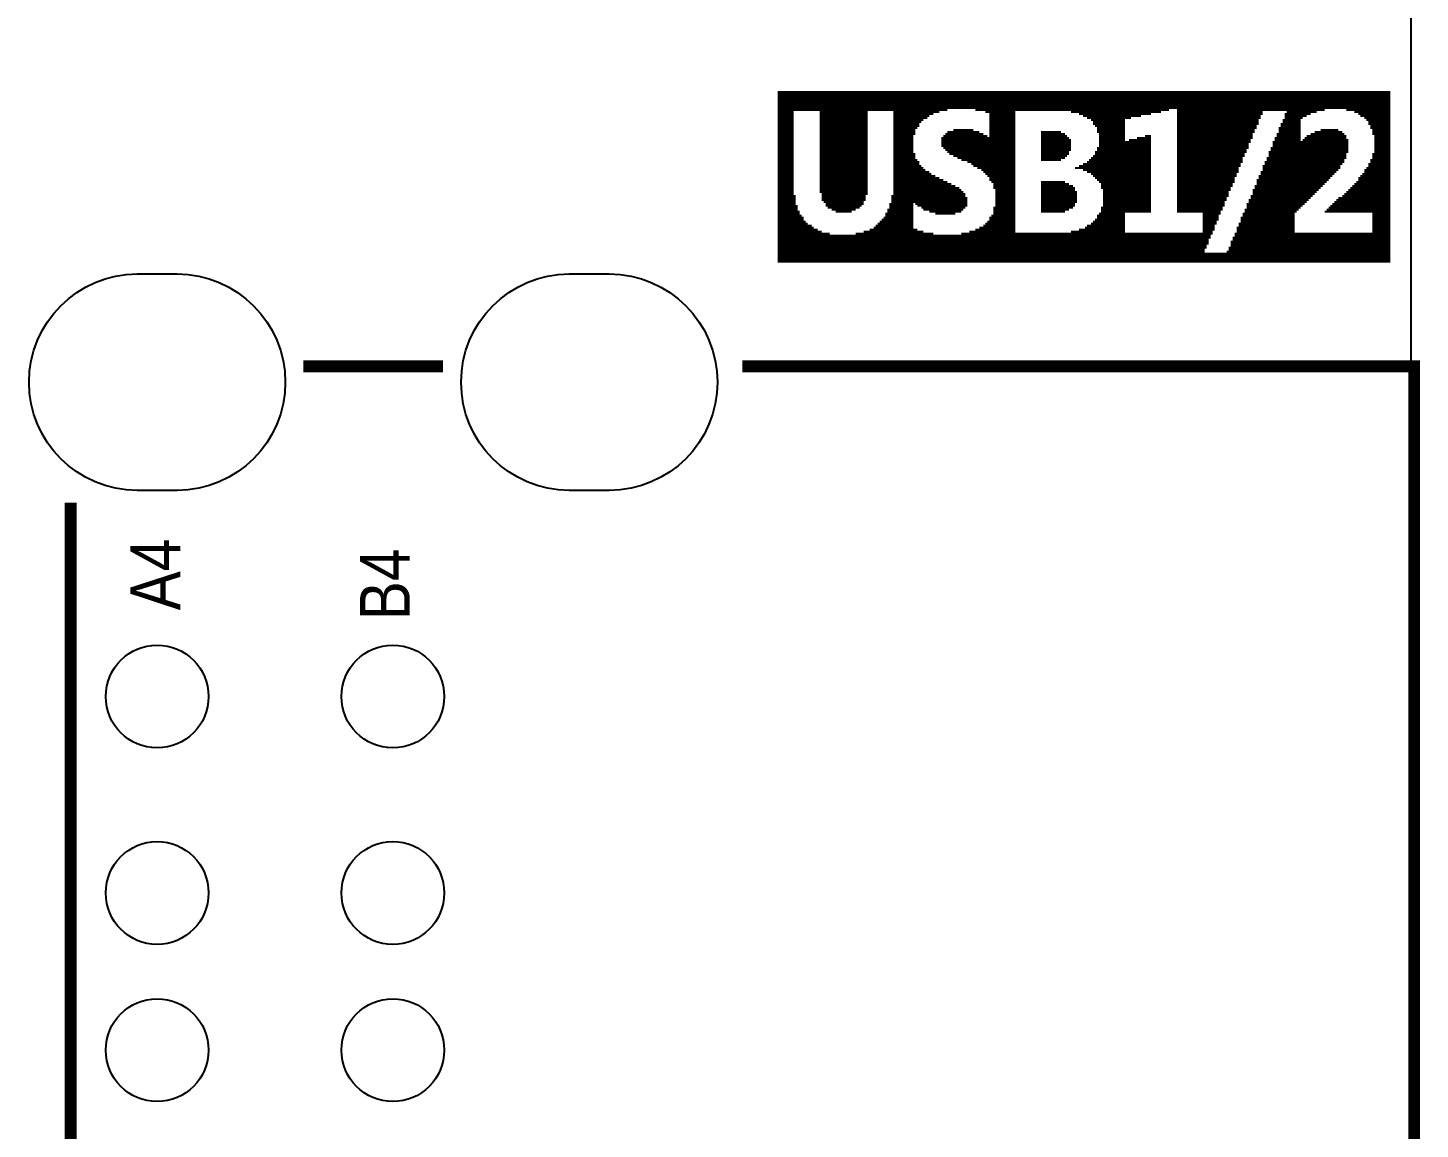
# Model space of a CAD drawing. Extents: x -7 to 215, y -4 to 107.
# Drawn here: x 197.36 to 215.08, y 26.58 to 40.59 of the extents above; entities that cross this region are included whole.
import ezdxf

# ---------------------------------------------------------------- set-up
doc = ezdxf.new("R2010")
doc.units = 0
for name, color, linetype in [('BG_OUTLINE', 3, 'CONTINUOUS'), ('MA_PEN3', 5, 'CONTINUOUS'), ('PG_SILKSCREEN_TOP', 6, 'CONTINUOUS'), ('PIN_TOP', 7, 'CONTINUOUS')]:
    doc.layers.add(name, color=color, linetype=linetype)

msp = doc.modelspace()

# ---------------------------------------------------------------- linework, layer by layer
at = {"layer": 'BG_OUTLINE'}
msp.add_lwpolyline([(96.282764, 8.255), (130.801364, 8.255), (190.206122, 8.255), (214.304372, 8.255), (214.812372, 8.255), (214.964772, 8.255), (214.964772, 106.654092), (214.812372, 106.654092), (214.304372, 106.654092), (190.206122, 106.654092), (143.775938, 106.654092), (0, 106.654092)], dxfattribs=at)
at = {"layer": 'MA_PEN3', "const_width": 0.0254}
for points in [[(206.904082, 39.774876), (214.701882, 39.774876)], [(206.904082, 39.749476), (214.701882, 39.749476)], [(206.904082, 39.724076), (214.701882, 39.724076)], [(206.904082, 39.698676), (214.701882, 39.698676)], [(206.904082, 39.673276), (214.701882, 39.673276)], [(206.904082, 39.647876), (214.701882, 39.647876)], [(206.904082, 39.622476), (214.701882, 39.622476)], [(206.904082, 39.597076), (214.701882, 39.597076)], [(206.904082, 39.571676), (214.701882, 39.571676)], [(206.904082, 39.546276), (209.063082, 39.546276)], [(206.904082, 39.520876), (207.107282, 39.520876)], [(207.437482, 39.520876), (208.047082, 39.520876)], [(208.377282, 39.520876), (208.961482, 39.520876)], [(209.418682, 39.546276), (211.882482, 39.546276)], [(209.545682, 39.520876), (209.926682, 39.520876)], [(210.637882, 39.520876), (211.780882, 39.520876)], [(211.984082, 39.546276), (213.863682, 39.546276)], [(211.984082, 39.520876), (213.076282, 39.520876)], [(213.381082, 39.520876), (213.762082, 39.520876)], [(214.143082, 39.546276), (214.701882, 39.546276)], [(214.244682, 39.520876), (214.701882, 39.520876)], [(206.904082, 39.495476), (207.107282, 39.495476)], [(206.904082, 39.470076), (207.107282, 39.470076)], [(206.904082, 39.444676), (207.107282, 39.444676)], [(206.904082, 39.419276), (207.107282, 39.419276)], [(206.904082, 39.393876), (207.107282, 39.393876)], [(206.904082, 39.368476), (207.107282, 39.368476)], [(206.904082, 39.343076), (207.107282, 39.343076)], [(207.437482, 39.495476), (208.047082, 39.495476)], [(207.437482, 39.470076), (208.047082, 39.470076)], [(207.437482, 39.444676), (208.047082, 39.444676)], [(207.437482, 39.419276), (208.047082, 39.419276)], [(207.437482, 39.393876), (208.047082, 39.393876)], [(207.437482, 39.368476), (208.047082, 39.368476)], [(207.437482, 39.343076), (208.047082, 39.343076)], [(208.377282, 39.495476), (208.885282, 39.495476)], [(208.377282, 39.470076), (208.834482, 39.470076)], [(208.377282, 39.444676), (208.809082, 39.444676)], [(208.377282, 39.419276), (208.758282, 39.419276)], [(208.377282, 39.393876), (208.732882, 39.393876)], [(208.377282, 39.368476), (208.707482, 39.368476)], [(208.377282, 39.343076), (208.707482, 39.343076)], [(209.596482, 39.495476), (209.926682, 39.495476)], [(209.596482, 39.470076), (209.926682, 39.470076)], [(209.596482, 39.444676), (209.926682, 39.444676)], [(209.596482, 39.419276), (209.926682, 39.419276)], [(209.596482, 39.393876), (209.926682, 39.393876)], [(209.596482, 39.368476), (209.926682, 39.368476)], [(209.596482, 39.343076), (209.926682, 39.343076)], [(210.739482, 39.495476), (211.653882, 39.495476)], [(210.790282, 39.470076), (211.526882, 39.470076)], [(210.841082, 39.444676), (211.399882, 39.444676)], [(210.891882, 39.419276), (211.323682, 39.419276)], [(210.917282, 39.393876), (211.323682, 39.393876)], [(210.917282, 39.368476), (211.323682, 39.368476)], [(210.942682, 39.343076), (211.323682, 39.343076)], [(211.984082, 39.495476), (213.076282, 39.495476)], [(211.984082, 39.470076), (213.050882, 39.470076)], [(211.984082, 39.444676), (213.050882, 39.444676)], [(211.984082, 39.419276), (213.025482, 39.419276)], [(211.984082, 39.393876), (213.025482, 39.393876)], [(211.984082, 39.368476), (213.025482, 39.368476)], [(211.984082, 39.343076), (213.000082, 39.343076)], [(213.304882, 39.368476), (213.558882, 39.368476)], [(213.304882, 39.343076), (213.558882, 39.343076)], [(213.330282, 39.419276), (213.558882, 39.419276)], [(213.330282, 39.393876), (213.558882, 39.393876)], [(213.355682, 39.495476), (213.685882, 39.495476)], [(213.355682, 39.470076), (213.635082, 39.470076)], [(213.355682, 39.444676), (213.584282, 39.444676)], [(214.295482, 39.495476), (214.701882, 39.495476)], [(214.320882, 39.470076), (214.701882, 39.470076)], [(214.371682, 39.444676), (214.701882, 39.444676)], [(214.397082, 39.419276), (214.701882, 39.419276)], [(214.422482, 39.393876), (214.701882, 39.393876)], [(214.422482, 39.368476), (214.701882, 39.368476)], [(214.447882, 39.343076), (214.701882, 39.343076)], [(206.904082, 39.317676), (207.107282, 39.317676)], [(206.904082, 39.292276), (207.107282, 39.292276)], [(206.904082, 39.266876), (207.107282, 39.266876)], [(206.904082, 39.241476), (207.107282, 39.241476)], [(206.904082, 39.216076), (207.107282, 39.216076)], [(206.904082, 39.190676), (207.107282, 39.190676)], [(206.904082, 39.165276), (207.107282, 39.165276)], [(207.437482, 39.317676), (208.047082, 39.317676)], [(207.437482, 39.292276), (208.047082, 39.292276)], [(207.437482, 39.266876), (208.047082, 39.266876)], [(207.437482, 39.241476), (208.047082, 39.241476)], [(207.437482, 39.216076), (208.047082, 39.216076)], [(207.437482, 39.190676), (208.047082, 39.190676)], [(207.437482, 39.165276), (208.047082, 39.165276)], [(208.377282, 39.317676), (208.682082, 39.317676)], [(208.377282, 39.292276), (208.656682, 39.292276)], [(208.377282, 39.266876), (208.656682, 39.266876)], [(208.377282, 39.241476), (208.656682, 39.241476)], [(208.377282, 39.216076), (208.631282, 39.216076)], [(208.377282, 39.190676), (208.631282, 39.190676)], [(208.377282, 39.165276), (208.631282, 39.165276)], [(208.986882, 39.190676), (209.926682, 39.190676)], [(208.986882, 39.165276), (209.926682, 39.165276)], [(209.012282, 39.216076), (209.571082, 39.216076)], [(209.037682, 39.241476), (209.520282, 39.241476)], [(209.063082, 39.266876), (209.469482, 39.266876)], [(209.139282, 39.292276), (209.393282, 39.292276)], [(209.596482, 39.317676), (209.926682, 39.317676)], [(209.596482, 39.292276), (209.926682, 39.292276)], [(209.596482, 39.266876), (209.926682, 39.266876)], [(209.596482, 39.241476), (209.926682, 39.241476)], [(209.596482, 39.216076), (209.926682, 39.216076)], [(210.256882, 39.266876), (210.510882, 39.266876)], [(210.256882, 39.241476), (210.561682, 39.241476)], [(210.256882, 39.216076), (210.587082, 39.216076)], [(210.256882, 39.190676), (210.612482, 39.190676)], [(210.256882, 39.165276), (210.637882, 39.165276)], [(210.968082, 39.317676), (211.323682, 39.317676)], [(210.968082, 39.292276), (211.323682, 39.292276)], [(210.968082, 39.266876), (211.323682, 39.266876)], [(210.993482, 39.241476), (211.323682, 39.241476)], [(210.993482, 39.216076), (211.323682, 39.216076)], [(210.993482, 39.190676), (211.323682, 39.190676)], [(210.993482, 39.165276), (211.323682, 39.165276)], [(211.374482, 39.165276), (211.653882, 39.165276)], [(211.476082, 39.190676), (211.653882, 39.190676)], [(211.577682, 39.216076), (211.653882, 39.216076)], [(211.984082, 39.317676), (213.000082, 39.317676)], [(211.984082, 39.292276), (212.974682, 39.292276)], [(211.984082, 39.266876), (212.974682, 39.266876)], [(211.984082, 39.241476), (212.949282, 39.241476)], [(211.984082, 39.216076), (212.949282, 39.216076)], [(211.984082, 39.190676), (212.949282, 39.190676)], [(211.984082, 39.165276), (212.923882, 39.165276)], [(213.228682, 39.190676), (213.558882, 39.190676)], [(213.228682, 39.165276), (213.558882, 39.165276)], [(213.254082, 39.241476), (213.558882, 39.241476)], [(213.254082, 39.216076), (213.558882, 39.216076)], [(213.279482, 39.317676), (213.558882, 39.317676)], [(213.279482, 39.292276), (213.558882, 39.292276)], [(213.279482, 39.266876), (213.558882, 39.266876)], [(213.584282, 39.165276), (214.168482, 39.165276)], [(213.609682, 39.190676), (214.143082, 39.190676)], [(213.635082, 39.216076), (214.143082, 39.216076)], [(213.685882, 39.241476), (214.117682, 39.241476)], [(213.736682, 39.266876), (214.092282, 39.266876)], [(213.812882, 39.292276), (214.041482, 39.292276)], [(214.447882, 39.317676), (214.701882, 39.317676)], [(214.473282, 39.292276), (214.701882, 39.292276)], [(214.473282, 39.266876), (214.701882, 39.266876)], [(214.473282, 39.241476), (214.701882, 39.241476)], [(214.498682, 39.216076), (214.701882, 39.216076)], [(214.498682, 39.190676), (214.701882, 39.190676)], [(214.498682, 39.165276), (214.701882, 39.165276)], [(206.904082, 39.139876), (207.107282, 39.139876)], [(206.904082, 39.114476), (207.107282, 39.114476)], [(206.904082, 39.089076), (207.107282, 39.089076)], [(206.904082, 39.063676), (207.107282, 39.063676)], [(206.904082, 39.038276), (207.107282, 39.038276)], [(206.904082, 39.012876), (207.107282, 39.012876)], [(206.904082, 38.987476), (207.107282, 38.987476)], [(207.437482, 39.139876), (208.047082, 39.139876)], [(207.437482, 39.114476), (208.047082, 39.114476)], [(207.437482, 39.089076), (208.047082, 39.089076)], [(207.437482, 39.063676), (208.047082, 39.063676)], [(207.437482, 39.038276), (208.047082, 39.038276)], [(207.437482, 39.012876), (208.047082, 39.012876)], [(207.437482, 38.987476), (208.047082, 38.987476)], [(208.377282, 39.139876), (208.631282, 39.139876)], [(208.377282, 39.114476), (208.631282, 39.114476)], [(208.377282, 39.089076), (208.631282, 39.089076)], [(208.377282, 39.063676), (208.631282, 39.063676)], [(208.377282, 39.038276), (208.631282, 39.038276)], [(208.377282, 39.012876), (208.631282, 39.012876)], [(208.377282, 38.987476), (208.656682, 38.987476)], [(208.986882, 39.139876), (209.926682, 39.139876)], [(208.986882, 39.114476), (209.926682, 39.114476)], [(208.986882, 39.089076), (209.926682, 39.089076)], [(209.012282, 39.063676), (209.926682, 39.063676)], [(209.037682, 39.038276), (209.926682, 39.038276)], [(209.063082, 39.012876), (209.926682, 39.012876)], [(209.088482, 38.987476), (209.926682, 38.987476)], [(210.256882, 39.139876), (210.637882, 39.139876)], [(210.256882, 39.114476), (210.637882, 39.114476)], [(210.256882, 39.089076), (210.637882, 39.089076)], [(210.256882, 39.063676), (210.637882, 39.063676)], [(210.256882, 39.038276), (210.637882, 39.038276)], [(210.256882, 39.012876), (210.612482, 39.012876)], [(210.256882, 38.987476), (210.612482, 38.987476)], [(210.942682, 39.012876), (211.653882, 39.012876)], [(210.942682, 38.987476), (211.653882, 38.987476)], [(210.968082, 39.063676), (211.653882, 39.063676)], [(210.968082, 39.038276), (211.653882, 39.038276)], [(210.993482, 39.139876), (211.653882, 39.139876)], [(210.993482, 39.114476), (211.653882, 39.114476)], [(210.993482, 39.089076), (211.653882, 39.089076)], [(211.984082, 39.139876), (212.923882, 39.139876)], [(211.984082, 39.114476), (212.898482, 39.114476)], [(211.984082, 39.089076), (212.898482, 39.089076)], [(211.984082, 39.063676), (212.898482, 39.063676)], [(211.984082, 39.038276), (212.873082, 39.038276)], [(211.984082, 39.012876), (212.873082, 39.012876)], [(211.984082, 38.987476), (212.847682, 38.987476)], [(213.152482, 39.012876), (214.168482, 39.012876)], [(213.152482, 38.987476), (214.143082, 38.987476)], [(213.177882, 39.063676), (214.168482, 39.063676)], [(213.177882, 39.038276), (214.168482, 39.038276)], [(213.203282, 39.139876), (214.168482, 39.139876)], [(213.203282, 39.114476), (214.168482, 39.114476)], [(213.203282, 39.089076), (214.168482, 39.089076)], [(214.473282, 38.987476), (214.701882, 38.987476)], [(214.498682, 39.139876), (214.701882, 39.139876)], [(214.498682, 39.114476), (214.701882, 39.114476)], [(214.498682, 39.089076), (214.701882, 39.089076)], [(214.498682, 39.063676), (214.701882, 39.063676)], [(214.498682, 39.038276), (214.701882, 39.038276)], [(214.498682, 39.012876), (214.701882, 39.012876)], [(206.904082, 38.962076), (207.107282, 38.962076)], [(206.904082, 38.936676), (207.107282, 38.936676)], [(206.904082, 38.911276), (207.107282, 38.911276)], [(206.904082, 38.885876), (207.107282, 38.885876)], [(206.904082, 38.860476), (207.107282, 38.860476)], [(206.904082, 38.835076), (207.107282, 38.835076)], [(206.904082, 38.809676), (207.107282, 38.809676)], [(207.437482, 38.962076), (208.047082, 38.962076)], [(207.437482, 38.936676), (208.047082, 38.936676)], [(207.437482, 38.911276), (208.047082, 38.911276)], [(207.437482, 38.885876), (208.047082, 38.885876)], [(207.437482, 38.860476), (208.047082, 38.860476)], [(207.437482, 38.835076), (208.047082, 38.835076)], [(207.437482, 38.809676), (208.047082, 38.809676)], [(208.377282, 38.962076), (208.656682, 38.962076)], [(208.377282, 38.936676), (208.656682, 38.936676)], [(208.377282, 38.911276), (208.682082, 38.911276)], [(208.377282, 38.885876), (208.707482, 38.885876)], [(208.377282, 38.860476), (208.707482, 38.860476)], [(208.377282, 38.835076), (208.732882, 38.835076)], [(208.377282, 38.809676), (208.758282, 38.809676)], [(209.139282, 38.962076), (209.926682, 38.962076)], [(209.190082, 38.936676), (209.926682, 38.936676)], [(209.240882, 38.911276), (209.926682, 38.911276)], [(209.317082, 38.885876), (209.926682, 38.885876)], [(209.367882, 38.860476), (209.926682, 38.860476)], [(209.393282, 38.835076), (209.926682, 38.835076)], [(209.444082, 38.809676), (209.926682, 38.809676)], [(210.256882, 38.962076), (210.587082, 38.962076)], [(210.256882, 38.936676), (210.561682, 38.936676)], [(210.256882, 38.911276), (210.510882, 38.911276)], [(210.688682, 38.809676), (211.653882, 38.809676)], [(210.739482, 38.835076), (211.653882, 38.835076)], [(210.790282, 38.860476), (211.653882, 38.860476)], [(210.841082, 38.885876), (211.653882, 38.885876)], [(210.866482, 38.911276), (211.653882, 38.911276)], [(210.891882, 38.936676), (211.653882, 38.936676)], [(210.917282, 38.962076), (211.653882, 38.962076)], [(211.984082, 38.962076), (212.847682, 38.962076)], [(211.984082, 38.936676), (212.822282, 38.936676)], [(211.984082, 38.911276), (212.822282, 38.911276)], [(211.984082, 38.885876), (212.822282, 38.885876)], [(211.984082, 38.860476), (212.796882, 38.860476)], [(211.984082, 38.835076), (212.796882, 38.835076)], [(211.984082, 38.809676), (212.771482, 38.809676)], [(213.076282, 38.835076), (214.066882, 38.835076)], [(213.076282, 38.809676), (214.066882, 38.809676)], [(213.101682, 38.885876), (214.117682, 38.885876)], [(213.101682, 38.860476), (214.092282, 38.860476)], [(213.127082, 38.936676), (214.143082, 38.936676)], [(213.127082, 38.911276), (214.117682, 38.911276)], [(213.152482, 38.962076), (214.143082, 38.962076)], [(214.397082, 38.809676), (214.701882, 38.809676)], [(214.422482, 38.860476), (214.701882, 38.860476)], [(214.422482, 38.835076), (214.701882, 38.835076)], [(214.447882, 38.911276), (214.701882, 38.911276)], [(214.447882, 38.885876), (214.701882, 38.885876)], [(214.473282, 38.962076), (214.701882, 38.962076)], [(214.473282, 38.936676), (214.701882, 38.936676)], [(206.904082, 38.784276), (207.107282, 38.784276)], [(206.904082, 38.758876), (207.107282, 38.758876)], [(206.904082, 38.733476), (207.107282, 38.733476)], [(206.904082, 38.708076), (207.107282, 38.708076)], [(206.904082, 38.682676), (207.107282, 38.682676)], [(206.904082, 38.657276), (207.107282, 38.657276)], [(206.904082, 38.631876), (207.107282, 38.631876)], [(207.437482, 38.784276), (208.047082, 38.784276)], [(207.437482, 38.758876), (208.047082, 38.758876)], [(207.437482, 38.733476), (208.047082, 38.733476)], [(207.437482, 38.708076), (208.047082, 38.708076)], [(207.437482, 38.682676), (208.047082, 38.682676)], [(207.437482, 38.657276), (208.047082, 38.657276)], [(207.437482, 38.631876), (208.047082, 38.631876)], [(208.377282, 38.784276), (208.783682, 38.784276)], [(208.377282, 38.758876), (208.834482, 38.758876)], [(208.377282, 38.733476), (208.859882, 38.733476)], [(208.377282, 38.708076), (208.910682, 38.708076)], [(208.377282, 38.682676), (208.961482, 38.682676)], [(208.377282, 38.657276), (209.012282, 38.657276)], [(208.377282, 38.631876), (209.063082, 38.631876)], [(209.494882, 38.784276), (209.926682, 38.784276)], [(209.520282, 38.758876), (209.926682, 38.758876)], [(209.545682, 38.733476), (209.926682, 38.733476)], [(209.571082, 38.708076), (209.926682, 38.708076)], [(209.596482, 38.682676), (209.926682, 38.682676)], [(209.596482, 38.657276), (209.926682, 38.657276)], [(209.621882, 38.631876), (209.926682, 38.631876)], [(210.256882, 38.631876), (210.561682, 38.631876)], [(210.790282, 38.784276), (211.653882, 38.784276)], [(210.841082, 38.758876), (211.653882, 38.758876)], [(210.891882, 38.733476), (211.653882, 38.733476)], [(210.917282, 38.708076), (211.653882, 38.708076)], [(210.942682, 38.682676), (211.653882, 38.682676)], [(210.968082, 38.657276), (211.653882, 38.657276)], [(210.993482, 38.631876), (211.653882, 38.631876)], [(211.984082, 38.784276), (212.771482, 38.784276)], [(211.984082, 38.758876), (212.771482, 38.758876)], [(211.984082, 38.733476), (212.746082, 38.733476)], [(211.984082, 38.708076), (212.746082, 38.708076)], [(211.984082, 38.682676), (212.720682, 38.682676)], [(211.984082, 38.657276), (212.720682, 38.657276)], [(211.984082, 38.631876), (212.720682, 38.631876)], [(213.000082, 38.657276), (213.914482, 38.657276)], [(213.000082, 38.631876), (213.889082, 38.631876)], [(213.025482, 38.708076), (213.965282, 38.708076)], [(213.025482, 38.682676), (213.939882, 38.682676)], [(213.050882, 38.758876), (214.016082, 38.758876)], [(213.050882, 38.733476), (213.990682, 38.733476)], [(213.076282, 38.784276), (214.041482, 38.784276)], [(214.270082, 38.631876), (214.701882, 38.631876)], [(214.295482, 38.682676), (214.701882, 38.682676)], [(214.295482, 38.657276), (214.701882, 38.657276)], [(214.320882, 38.708076), (214.701882, 38.708076)], [(214.346282, 38.733476), (214.701882, 38.733476)], [(214.371682, 38.784276), (214.701882, 38.784276)], [(214.371682, 38.758876), (214.701882, 38.758876)], [(206.904082, 38.606476), (207.107282, 38.606476)], [(206.904082, 38.581076), (207.107282, 38.581076)], [(206.904082, 38.555676), (207.107282, 38.555676)], [(206.904082, 38.530276), (207.107282, 38.530276)], [(206.904082, 38.504876), (207.107282, 38.504876)], [(206.904082, 38.479476), (207.107282, 38.479476)], [(206.904082, 38.454076), (207.132682, 38.454076)], [(207.437482, 38.606476), (208.047082, 38.606476)], [(207.437482, 38.581076), (208.047082, 38.581076)], [(207.437482, 38.555676), (208.047082, 38.555676)], [(207.437482, 38.530276), (208.047082, 38.530276)], [(207.437482, 38.504876), (208.047082, 38.504876)], [(207.462882, 38.479476), (208.047082, 38.479476)], [(207.462882, 38.454076), (208.021682, 38.454076)], [(208.351882, 38.454076), (209.291682, 38.454076)], [(208.377282, 38.606476), (209.113882, 38.606476)], [(208.377282, 38.581076), (209.164682, 38.581076)], [(208.377282, 38.555676), (209.215482, 38.555676)], [(208.377282, 38.530276), (209.240882, 38.530276)], [(208.377282, 38.504876), (209.266282, 38.504876)], [(208.377282, 38.479476), (209.291682, 38.479476)], [(209.647282, 38.606476), (209.926682, 38.606476)], [(209.647282, 38.581076), (209.926682, 38.581076)], [(209.647282, 38.555676), (209.926682, 38.555676)], [(209.672682, 38.530276), (209.926682, 38.530276)], [(209.672682, 38.504876), (209.926682, 38.504876)], [(209.672682, 38.479476), (209.926682, 38.479476)], [(209.672682, 38.454076), (209.926682, 38.454076)], [(210.256882, 38.606476), (210.612482, 38.606476)], [(210.256882, 38.581076), (210.663282, 38.581076)], [(210.256882, 38.555676), (210.688682, 38.555676)], [(210.256882, 38.530276), (210.688682, 38.530276)], [(210.256882, 38.504876), (210.714082, 38.504876)], [(210.256882, 38.479476), (210.714082, 38.479476)], [(210.256882, 38.454076), (210.714082, 38.454076)], [(211.018882, 38.606476), (211.653882, 38.606476)], [(211.018882, 38.581076), (211.653882, 38.581076)], [(211.018882, 38.555676), (211.653882, 38.555676)], [(211.044282, 38.530276), (211.653882, 38.530276)], [(211.044282, 38.504876), (211.653882, 38.504876)], [(211.044282, 38.479476), (211.653882, 38.479476)], [(211.044282, 38.454076), (211.653882, 38.454076)], [(211.984082, 38.606476), (212.695282, 38.606476)], [(211.984082, 38.581076), (212.695282, 38.581076)], [(211.984082, 38.555676), (212.669882, 38.555676)], [(211.984082, 38.530276), (212.669882, 38.530276)], [(211.984082, 38.504876), (212.644482, 38.504876)], [(211.984082, 38.479476), (212.644482, 38.479476)], [(211.984082, 38.454076), (212.644482, 38.454076)], [(212.923882, 38.454076), (213.711282, 38.454076)], [(212.949282, 38.530276), (213.787482, 38.530276)], [(212.949282, 38.504876), (213.762082, 38.504876)], [(212.949282, 38.479476), (213.736682, 38.479476)], [(212.974682, 38.581076), (213.838282, 38.581076)], [(212.974682, 38.555676), (213.812882, 38.555676)], [(213.000082, 38.606476), (213.863682, 38.606476)], [(214.092282, 38.454076), (214.701882, 38.454076)], [(214.117682, 38.479476), (214.701882, 38.479476)], [(214.143082, 38.504876), (214.701882, 38.504876)], [(214.168482, 38.530276), (214.701882, 38.530276)], [(214.193882, 38.555676), (214.701882, 38.555676)], [(214.219282, 38.581076), (214.701882, 38.581076)], [(214.244682, 38.606476), (214.701882, 38.606476)], [(206.904082, 38.428676), (207.132682, 38.428676)], [(206.904082, 38.403276), (207.132682, 38.403276)], [(206.904082, 38.377876), (207.132682, 38.377876)], [(206.904082, 38.352476), (207.132682, 38.352476)], [(206.904082, 38.327076), (207.158082, 38.327076)], [(206.904082, 38.301676), (207.158082, 38.301676)], [(206.904082, 38.276276), (207.158082, 38.276276)], [(207.462882, 38.428676), (208.021682, 38.428676)], [(207.462882, 38.403276), (208.021682, 38.403276)], [(207.488282, 38.377876), (207.996282, 38.377876)], [(207.513682, 38.352476), (207.996282, 38.352476)], [(207.513682, 38.327076), (207.970882, 38.327076)], [(207.539082, 38.301676), (207.945482, 38.301676)], [(207.589882, 38.276276), (207.894682, 38.276276)], [(208.301082, 38.276276), (208.631282, 38.276276)], [(208.326482, 38.352476), (208.631282, 38.352476)], [(208.326482, 38.327076), (208.631282, 38.327076)], [(208.326482, 38.301676), (208.631282, 38.301676)], [(208.351882, 38.428676), (209.317082, 38.428676)], [(208.351882, 38.403276), (209.317082, 38.403276)], [(208.351882, 38.377876), (209.317082, 38.377876)], [(208.656682, 38.352476), (209.317082, 38.352476)], [(208.682082, 38.327076), (209.317082, 38.327076)], [(208.732882, 38.301676), (209.291682, 38.301676)], [(208.758282, 38.276276), (209.266282, 38.276276)], [(209.647282, 38.301676), (209.926682, 38.301676)], [(209.647282, 38.276276), (209.926682, 38.276276)], [(209.672682, 38.428676), (209.926682, 38.428676)], [(209.672682, 38.403276), (209.926682, 38.403276)], [(209.672682, 38.377876), (209.926682, 38.377876)], [(209.672682, 38.352476), (209.926682, 38.352476)], [(209.672682, 38.327076), (209.926682, 38.327076)], [(210.256882, 38.428676), (210.714082, 38.428676)], [(210.256882, 38.403276), (210.714082, 38.403276)], [(210.256882, 38.377876), (210.714082, 38.377876)], [(210.256882, 38.352476), (210.688682, 38.352476)], [(210.256882, 38.327076), (210.688682, 38.327076)], [(210.256882, 38.301676), (210.663282, 38.301676)], [(210.256882, 38.276276), (210.612482, 38.276276)], [(211.018882, 38.301676), (211.653882, 38.301676)], [(211.018882, 38.276276), (211.653882, 38.276276)], [(211.044282, 38.428676), (211.653882, 38.428676)], [(211.044282, 38.403276), (211.653882, 38.403276)], [(211.044282, 38.377876), (211.653882, 38.377876)], [(211.044282, 38.352476), (211.653882, 38.352476)], [(211.044282, 38.327076), (211.653882, 38.327076)], [(211.984082, 38.428676), (212.619082, 38.428676)], [(211.984082, 38.403276), (212.619082, 38.403276)], [(211.984082, 38.377876), (212.593682, 38.377876)], [(211.984082, 38.352476), (212.593682, 38.352476)], [(211.984082, 38.327076), (212.593682, 38.327076)], [(211.984082, 38.301676), (212.568282, 38.301676)], [(211.984082, 38.276276), (212.568282, 38.276276)], [(212.847682, 38.276276), (213.533482, 38.276276)], [(212.873082, 38.352476), (213.609682, 38.352476)], [(212.873082, 38.327076), (213.584282, 38.327076)], [(212.873082, 38.301676), (213.558882, 38.301676)], [(212.898482, 38.403276), (213.660482, 38.403276)], [(212.898482, 38.377876), (213.635082, 38.377876)], [(212.923882, 38.428676), (213.685882, 38.428676)], [(213.889082, 38.276276), (214.701882, 38.276276)], [(213.914482, 38.301676), (214.701882, 38.301676)], [(213.939882, 38.327076), (214.701882, 38.327076)], [(213.965282, 38.352476), (214.701882, 38.352476)], [(213.990682, 38.377876), (214.701882, 38.377876)], [(214.016082, 38.403276), (214.701882, 38.403276)], [(214.041482, 38.428676), (214.701882, 38.428676)], [(206.904082, 38.250876), (207.183482, 38.250876)], [(206.904082, 38.225476), (207.183482, 38.225476)], [(206.904082, 38.200076), (207.208882, 38.200076)], [(206.904082, 38.174676), (207.234282, 38.174676)], [(206.904082, 38.149276), (207.234282, 38.149276)], [(206.904082, 38.123876), (207.259682, 38.123876)], [(206.904082, 38.098476), (207.285082, 38.098476)], [(207.640682, 38.250876), (207.843882, 38.250876)], [(208.174082, 38.098476), (208.631282, 38.098476)], [(208.199482, 38.123876), (208.631282, 38.123876)], [(208.224882, 38.149276), (208.631282, 38.149276)], [(208.250282, 38.174676), (208.631282, 38.174676)], [(208.275682, 38.225476), (208.631282, 38.225476)], [(208.275682, 38.200076), (208.631282, 38.200076)], [(208.301082, 38.250876), (208.631282, 38.250876)], [(208.834482, 38.250876), (209.240882, 38.250876)], [(208.910682, 38.225476), (209.164682, 38.225476)], [(209.545682, 38.098476), (209.926682, 38.098476)], [(209.571082, 38.123876), (209.926682, 38.123876)], [(209.596482, 38.174676), (209.926682, 38.174676)], [(209.596482, 38.149276), (209.926682, 38.149276)], [(209.621882, 38.200076), (209.926682, 38.200076)], [(209.647282, 38.250876), (209.926682, 38.250876)], [(209.647282, 38.225476), (209.926682, 38.225476)], [(210.256882, 38.250876), (210.561682, 38.250876)], [(210.891882, 38.098476), (211.323682, 38.098476)], [(210.917282, 38.123876), (211.323682, 38.123876)], [(210.942682, 38.149276), (211.323682, 38.149276)], [(210.968082, 38.200076), (211.323682, 38.200076)], [(210.968082, 38.174676), (211.323682, 38.174676)], [(210.993482, 38.225476), (211.323682, 38.225476)], [(211.018882, 38.250876), (211.653882, 38.250876)], [(211.984082, 38.250876), (212.542882, 38.250876)], [(212.314282, 38.225476), (212.542882, 38.225476)], [(212.314282, 38.200076), (212.517482, 38.200076)], [(212.314282, 38.174676), (212.517482, 38.174676)], [(212.314282, 38.149276), (212.517482, 38.149276)], [(212.314282, 38.123876), (212.492082, 38.123876)], [(212.314282, 38.098476), (212.492082, 38.098476)], [(212.771482, 38.098476), (213.482682, 38.098476)], [(212.796882, 38.174676), (213.482682, 38.174676)], [(212.796882, 38.149276), (213.482682, 38.149276)], [(212.796882, 38.123876), (213.482682, 38.123876)], [(212.822282, 38.225476), (213.482682, 38.225476)], [(212.822282, 38.200076), (213.482682, 38.200076)], [(212.847682, 38.250876), (213.508082, 38.250876)], [(213.863682, 38.250876), (214.701882, 38.250876)], [(214.473282, 38.225476), (214.701882, 38.225476)], [(214.473282, 38.200076), (214.701882, 38.200076)], [(214.473282, 38.174676), (214.701882, 38.174676)], [(214.473282, 38.149276), (214.701882, 38.149276)], [(214.473282, 38.123876), (214.701882, 38.123876)], [(214.473282, 38.098476), (214.701882, 38.098476)], [(206.904082, 38.073076), (207.335882, 38.073076)], [(206.904082, 38.047676), (207.361282, 38.047676)], [(206.904082, 38.022276), (207.412082, 38.022276)], [(206.904082, 37.996876), (207.462882, 37.996876)], [(206.904082, 37.971476), (207.564482, 37.971476)], [(206.904082, 37.946076), (212.415882, 37.946076)], [(206.904082, 37.920676), (212.415882, 37.920676)], [(207.894682, 37.971476), (208.885282, 37.971476)], [(207.996282, 37.996876), (208.758282, 37.996876)], [(208.072482, 38.022276), (208.682082, 38.022276)], [(208.123282, 38.047676), (208.631282, 38.047676)], [(208.148682, 38.073076), (208.631282, 38.073076)], [(209.240882, 37.971476), (212.441282, 37.971476)], [(209.342482, 37.996876), (209.926682, 37.996876)], [(209.418682, 38.022276), (209.926682, 38.022276)], [(209.469482, 38.047676), (209.926682, 38.047676)], [(209.520282, 38.073076), (209.926682, 38.073076)], [(210.637882, 37.996876), (211.323682, 37.996876)], [(210.739482, 38.022276), (211.323682, 38.022276)], [(210.815682, 38.047676), (211.323682, 38.047676)], [(210.841082, 38.073076), (211.323682, 38.073076)], [(212.314282, 38.073076), (212.466682, 38.073076)], [(212.314282, 38.047676), (212.466682, 38.047676)], [(212.314282, 38.022276), (212.466682, 38.022276)], [(212.314282, 37.996876), (212.441282, 37.996876)], [(212.695282, 37.920676), (214.701882, 37.920676)], [(212.720682, 37.971476), (214.701882, 37.971476)], [(212.720682, 37.946076), (214.701882, 37.946076)], [(212.746082, 38.047676), (213.482682, 38.047676)], [(212.746082, 38.022276), (213.482682, 38.022276)], [(212.746082, 37.996876), (213.482682, 37.996876)], [(212.771482, 38.073076), (213.482682, 38.073076)], [(214.473282, 38.073076), (214.701882, 38.073076)], [(214.473282, 38.047676), (214.701882, 38.047676)], [(214.473282, 38.022276), (214.701882, 38.022276)], [(214.473282, 37.996876), (214.701882, 37.996876)], [(206.904082, 37.895276), (212.390482, 37.895276)], [(206.904082, 37.869876), (212.390482, 37.869876)], [(206.904082, 37.844476), (212.390482, 37.844476)], [(206.904082, 37.819076), (212.365082, 37.819076)], [(206.904082, 37.793676), (212.365082, 37.793676)], [(206.904082, 37.768276), (212.339682, 37.768276)], [(206.904082, 37.742876), (212.339682, 37.742876)], [(212.619082, 37.742876), (214.701882, 37.742876)], [(212.644482, 37.793676), (214.701882, 37.793676)], [(212.644482, 37.768276), (214.701882, 37.768276)], [(212.669882, 37.869876), (214.701882, 37.869876)], [(212.669882, 37.844476), (214.701882, 37.844476)], [(212.669882, 37.819076), (214.701882, 37.819076)], [(212.695282, 37.895276), (214.701882, 37.895276)], [(206.904082, 37.717476), (214.701882, 37.717476)], [(206.904082, 37.692076), (214.701882, 37.692076)], [(206.904082, 37.666676), (214.701882, 37.666676)], [(206.904082, 37.641276), (214.701882, 37.641276)], [(206.904082, 37.615876), (214.701882, 37.615876)]]:
    msp.add_lwpolyline(points, dxfattribs=at)
at = {"layer": 'PG_SILKSCREEN_TOP', "const_width": 0.1524}
for points in [[(200.865994, 36.282884), (202.643994, 36.282884)], [(206.453994, 36.282884), (215.004904, 36.282884), (215.004904, 20.882864), (206.326994, 20.882864)], [(197.904862, 22.486874), (197.904862, 34.551874)]]:
    msp.add_lwpolyline(points, dxfattribs=at)
at = {"layer": 'PIN_TOP'}
for points in [[(198.750936, 37.45992), (199.258936, 37.45992, -1), (199.258936, 34.706052), (198.750936, 34.706052, -1)], [(204.251052, 37.45992), (204.759052, 37.45992, -1), (204.759052, 34.706052), (204.251052, 34.706052, -1)]]:
    msp.add_lwpolyline(points, format="xyb", close=True, dxfattribs=at)
for centre in [(199.004936, 32.082994), (202.00493, 32.082994), (199.004936, 29.582872), (202.00493, 29.582872), (199.004936, 27.582876), (202.00493, 27.582876)]:
    msp.add_circle(centre, 0.65405, dxfattribs=at)

# ---------------------------------------------------------------- texts
at = {"layer": 'PG_SILKSCREEN_TOP', "width": 0.8784}
for s, p in [('A4', (199.299576, 33.180274)), ('B4', (202.22083, 33.053274))]:
    msp.add_text(s, height=0.635, rotation=90, dxfattribs=at).set_placement(p)

doc.saveas('drawing.dxf')
